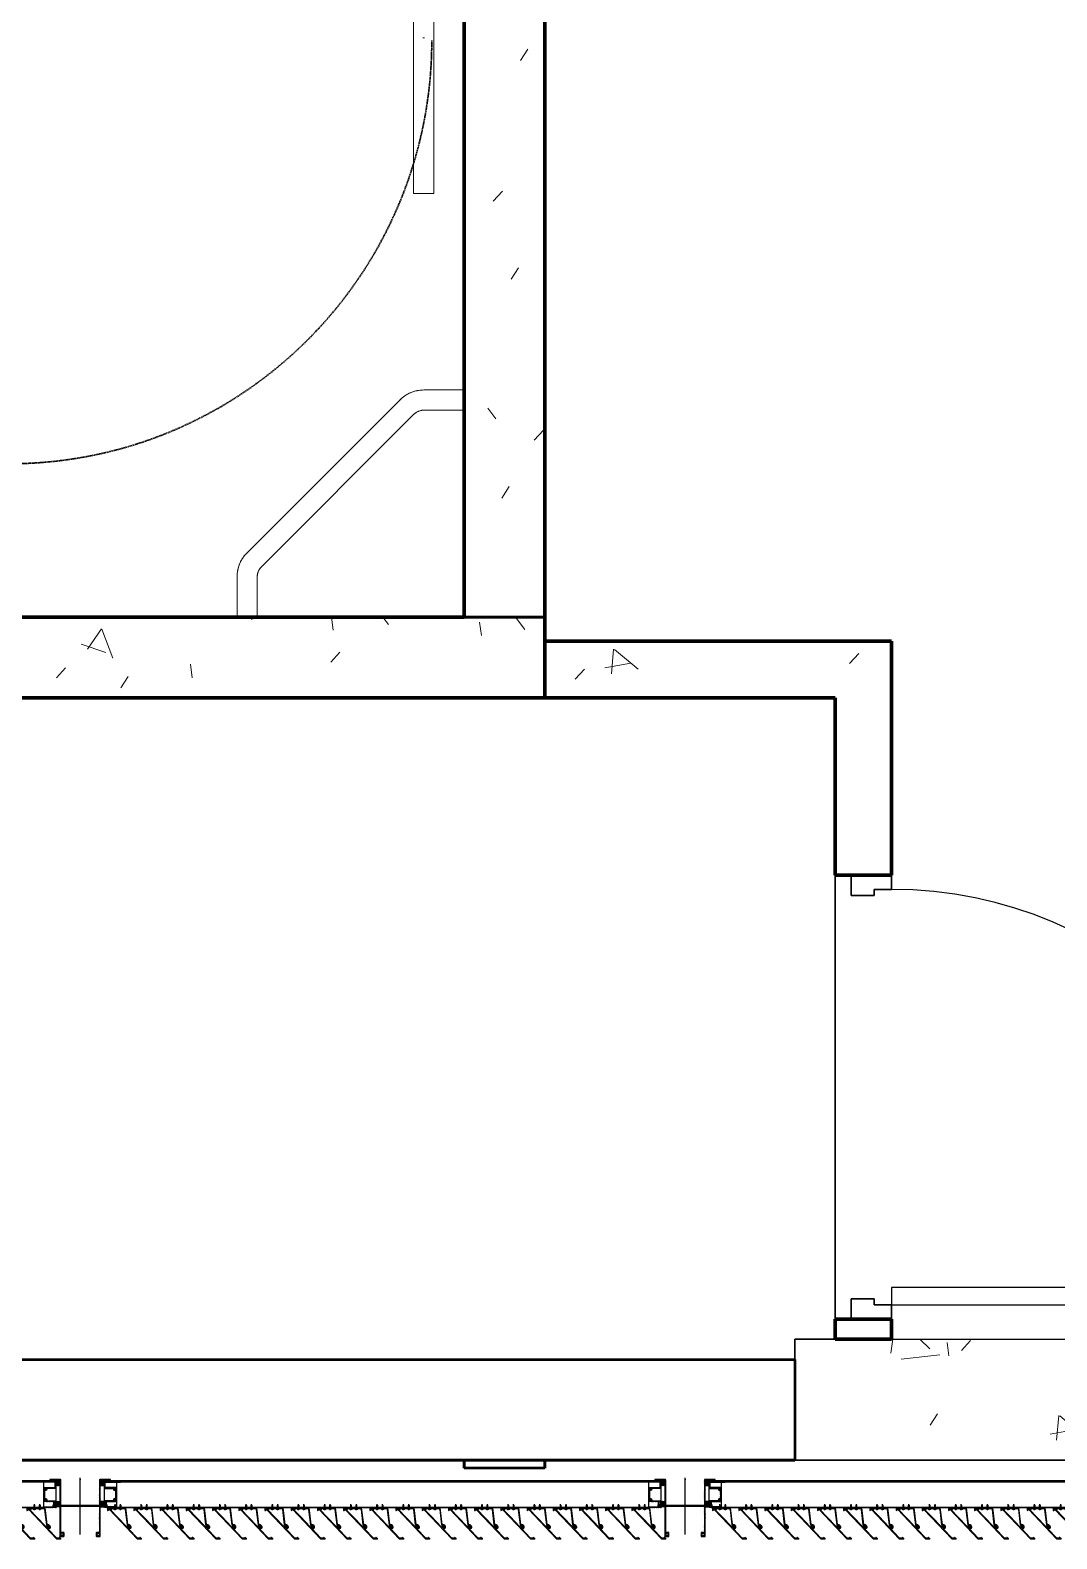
# Model space of a CAD drawing. Header units: millimetres. Extents: x -1379 to 1385823, y -4884429 to 548763.
# Drawn here: x 724728 to 727274, y -2321104 to -2317364 of the extents above; entities that cross this region are included whole.
import ezdxf

# ---------------------------------------------------------------- set-up
doc = ezdxf.new("R2010")
doc.units = ezdxf.units.MM
doc.set_wipeout_variables(frame=1)
for name, pattern in [('CENTER', [50.8, 31.75, -6.35, 6.35, -6.35]), ('DPA_Hidden 100', [6, 4, -2]), ('DPA_Hidden 250', [3, 2, -1])]:
    doc.linetypes.add(name, pattern=pattern)
for name, color, linetype in [('000 - CONCRETE_COL_CUT_COLOR_5', 7, 'Continuous'), ('000 - CONCRETE_EX_BUILDING_MAIN_COLOR_1', 7, 'Continuous'), ('010 - ASPG_ACCESSORIES_MAIN_COLOR_1', 7, 'Continuous'), ('010 - ASPG_EXTR_DEF_SUB', 7, 'Continuous'), ('010 - ASPG_EXTR_MAIN_COLOR_2', 7, 'Continuous'), ('010 - ASPG_FASTERN_DEF_SUB', 7, 'Continuous'), ('010 - ASPG_FRAMING_CUT_COLOR_4', 7, 'Continuous'), ('010 - ASPG_FRAMING_DEF_SUB', 7, 'Continuous'), ('010 - ASPG_FRAMING_HATCH_', 7, 'Continuous'), ('010 - ASPG_FRAMING_MAIN_COLOR_2', 7, 'Continuous'), ('010 - ASPG_FRAMING_SUB_COLOR_2', 7, 'Continuous'), ('010 - ASPG_FRAMING_WIPEOUT_', 7, 'Continuous'), ('BOLT & SCREW', 7, 'Continuous'), ('Center Line', 7, 'CENTER')]:
    doc.layers.add(name, color=color, linetype=linetype)
for name, color, linetype, lineweight in [('12-GRID', 7, 'CENTER', 13), ('A-COLS-E', 7, 'Continuous', 35), ('A-DETL-HDLN', 7, 'DPA_Hidden 100', 35), ('A-DOOR-E', 7, 'Continuous', 35), ('A-FLOR-E', 7, 'Continuous', 35), ('A-FLOR-HRAL', 7, 'Continuous', 35), ('A-WALL', 7, 'Continuous', 70), ('A-WALL-PATT', 7, 'Continuous', 70), ('S-STRS-E', 7, 'Continuous', 35), ('SCREW', 7, 'Continuous', 5), ('WALL-E', 7, 'Continuous', 50)]:
    doc.layers.add(name, color=color, linetype=linetype, lineweight=lineweight)
pattern_1 = [(50, (-216781.46, 2306690.5), (728.7365, -63.75582), [76.2, -838.2]), (355, (-216781.5, 2306690.5), (-140.97162, 764.2276), [60.96, -670.56]), (100.451, (-216720.74, 2306685.2), (587.77, 700.46675), [64.76, -712.36]), (46.184, (-216781.5, 2306893.7), (1084.31624, -168.17096), [114.3, -1257.3]), (96.636, (-216691.1, 2306879.7), (949.6099, 989.70985), [97.14, -1068.54]), (351.184, (-216781.5, 2306893.7), (949.62055, 989.70115), [91.44, -1005.84]), (21, (-216679.86, 2306842.9), (606.45787, -409.06057), [76.2, -838.2]), (326, (-216679.9, 2306842.9), (247.20834, 736.75292), [60.96, -670.56]), (71.451, (-216629.3, 2306808.8), (853.66825, 327.68547), [64.76, -712.36]), (37.5, (-216781.46, 2306690.48), (12.354693, 338.22012), [33.528, -628.904, 33.528, -647.192, -673.1]), (37.5, (-216781.46, 2306690.48), (12.354693, 338.22012), [-1343.152, 33.528, -639.572]), (7.5, (-216781.46, 2306690.48), (267.278874, 400.722127), [33.528, -354.584, 33.528, -613.664, -256.54]), (7.5, (-216781.46, 2306690.48), (267.278874, 400.722127), [-1035.304, 33.528, -223.012]), (327.5, (-217008.03, 2306690.48), (542.36333, -22.915345), [33.528, -220.472, 33.528, -758.952, -1051.56]), (327.5, (-217008.03, 2306690.48), (542.36333, -22.915345), [-1046.48, 33.528, -1018.032]), (317.5, (-217109.63, 2306690.5), (592.51696, 101.70711), [33.528, -296.672, 33.528, -492.76, -746.76]), (317.5, (-217109.63, 2306690.5), (592.51696, 101.70711), [-856.488, 33.528, -713.232])]
pattern_2 = [(270, (1257419.24324, -520041.6224), (0.65495992507, -1.1344238721), [0.7562825814, -1.5125651628]), (30, (1257419.24324, -520041.6224), (0.65495992936, 1.1344238696), [0.7562825814, -1.5125651628]), (330, (1257419.24324, -520041.6224), (1.30991985442, -2.48e-09), [-1.5125651628, 0.7562825814])]
pattern_3 = [(315, (1257419.4929, -520021.6224), (1.3369313545, 1.3369313545), []), (45, (1257419.4929, -520021.6224), (-1.3369313545, 1.3369313545), [])]
pattern_4 = [(270, (1257419.4425, -520043.9224), (0.65495992507, -1.1344238721), [0.7562825814, -1.5125651628]), (30, (1257419.4425, -520043.9224), (0.65495992936, 1.1344238696), [0.7562825814, -1.5125651628]), (330, (1257419.4425, -520043.9224), (1.30991985442, -2.48e-09), [-1.5125651628, 0.7562825814])]
pattern_5 = [(315, (1257419.1929, -520023.9224), (1.3369313545, 1.3369313545), []), (45, (1257419.1929, -520023.9224), (-1.3369313545, 1.3369313545), [])]

# ---------------------------------------------------------------- blocks, each defined once
blk = doc.blocks.new('DPA_DR-SG-SW-HR - D4_1100x2150 mm-5618247-IV01 - LOWER ROOF LEVEL PLAN')
at = {"layer": '000 - CONCRETE_EX_BUILDING_MAIN_COLOR_1', "color": 7}
for p, q in [((472, 1106.35), (472, 76.35)), ((515, 1106.35), (472, 1106.35)), ((515, 76.35), (515, 1106.35)), ((-515, 76.35), (-550, 76.35)), ((-550, 76.35), (-550, -23.65)), ((-515, 33.35), (-515, 76.35)), ((472, 76.35), (515, 76.35)), ((515, 76.35), (515, 33.35)), ((550, 76.35), (515, 76.35)), ((550, -23.65), (550, 76.35)), ((-500, 33.35), (-515, 33.35)), ((-500, -23.65), (-500, 33.35)), ((515, 33.35), (500, 33.35)), ((500, 33.35), (500, -23.65)), ((-550, -23.65), (-500, -23.65)), ((500, -23.65), (550, -23.65))]:
    blk.add_line(p, q, dxfattribs=at)
at = {"layer": '000 - CONCRETE_EX_BUILDING_MAIN_COLOR_1', "color": 7, "lineweight": 35}
for p, q in [((-550, -23.65), (-550, 76.35)), ((-550, 76.35), (-515, 76.35)), ((-515, 76.35), (-515, 33.35)), ((515, 33.35), (515, 76.35)), ((515, 76.35), (550, 76.35)), ((550, 76.35), (550, -23.65)), ((-515, 33.35), (-500, 33.35)), ((-500, 33.35), (-500, -23.65)), ((500, -23.65), (500, 33.35)), ((500, 33.35), (515, 33.35)), ((-500, -23.65), (-550, -23.65)), ((550, -23.65), (500, -23.65))]:
    blk.add_line(p, q, dxfattribs=at)
at = {"layer": '000 - CONCRETE_EX_BUILDING_MAIN_COLOR_1', "color": 7}
blk.add_arc((515, 76.35), 1030, 90, 180, dxfattribs=at)
blk = doc.blocks.new('DPA_Rectangular - 300 x 700mm-V8-IV01 - LOWER ROOF LEVEL PLAN')
at = {"layer": '000 - CONCRETE_COL_CUT_COLOR_5', "lineweight": 9}
h = blk.add_hatch(dxfattribs=at)
h.set_pattern_fill('FP_9', style=0, pattern_type=2)
h.set_pattern_definition([(50, (-233076.46, 2313145.5), (728.7365, -63.75582), [76.2, -838.2]), (355, (-233076.5, 2313145.5), (-140.97162, 764.2276), [60.96, -670.56]), (100.451, (-233015.74, 2313140.2), (587.77, 700.46675), [64.76, -712.36]), (46.184, (-233076.5, 2313348.7), (1084.31624, -168.17096), [114.3, -1257.3]), (96.636, (-232986.1, 2313334.7), (949.6099, 989.70985), [97.14, -1068.54]), (351.184, (-233076.5, 2313348.7), (949.62055, 989.70115), [91.44, -1005.84]), (21, (-232974.86, 2313297.9), (606.45787, -409.06057), [76.2, -838.2]), (326, (-232974.9, 2313297.9), (247.20834, 736.75292), [60.96, -670.56]), (71.451, (-232924.3, 2313263.8), (853.66825, 327.68547), [64.76, -712.36]), (37.5, (-233076.46, 2313145.48), (12.354693, 338.22012), [33.528, -628.904, 33.528, -1320.292]), (37.5, (-233076.46, 2313145.48), (12.354693, 338.22012), [-695.96, -647.192, 33.528, -639.572]), (7.5, (-233076.46, 2313145.48), (267.278874, 400.722127), [33.528, -354.584, 33.528, -870.204]), (7.5, (-233076.46, 2313145.48), (267.278874, 400.722127), [-421.64, -613.664, 33.528, -223.012]), (327.5, (-233303.03, 2313145.48), (542.36333, -22.915345), [33.528, -220.472, 33.528, -1810.512]), (327.5, (-233303.03, 2313145.48), (542.36333, -22.915345), [-287.528, -758.952, 33.528, -1018.032]), (317.5, (-233404.63, 2313145.5), (592.51696, 101.70711), [33.528, -296.672, 33.528, -1239.52]), (317.5, (-233404.63, 2313145.5), (592.51696, 101.70711), [-363.728, -492.76, 33.528, -713.232])])
h.paths.add_polyline_path([(150, -350), (150, 350), (-150, 350), (-150, -350)])
at = {"layer": '000 - CONCRETE_COL_CUT_COLOR_5', "color": 7}
for p, q in [((-150, 350), (150, 350)), ((-150, -350), (-150, 350)), ((150, 350), (150, -350)), ((150, -350), (-150, -350))]:
    blk.add_line(p, q, dxfattribs=at)
blk = doc.blocks.new('Railing - Railing-4928386-IV01 - LOWER ROOF LEVEL PLAN')
at = {"layer": '000 - CONCRETE_EX_BUILDING_MAIN_COLOR_1', "color": 7, "lineweight": 9}
for p, q in [((294346.6, -2306957.7), (294346.6, -2307057.2)), ((294347.5, -2306957.7), (294395.8, -2306957.7)), ((294395.8, -2306957.7), (294347.5, -2306957.7)), ((294396.6, -2307057.2), (294396.6, -2306957.7)), ((294785.4, -2307460.5), (294406.9, -2307081.9)), ((294371.5, -2307117.3), (294750.1, -2307495.8)), ((294909.6, -2307470.7), (294810.2, -2307470.7)), ((294909.6, -2307519.9), (294909.6, -2307471.6)), ((294909.6, -2307471.6), (294909.6, -2307519.9)), ((294810.2, -2307520.7), (294909.6, -2307520.7))]:
    blk.add_line(p, q, dxfattribs=at)
at = {"layer": '000 - CONCRETE_EX_BUILDING_MAIN_COLOR_1', "color": 7, "lineweight": 9, "flags": 128}
for points in [[(294346.6, -2307057.2), (294346.7, -2307060.6), (294346.9, -2307064), (294347.2, -2307067.4), (294347.7, -2307070.7), (294348.3, -2307074.1), (294349.1, -2307077.4), (294349.9, -2307080.7), (294350.9, -2307083.9), (294352.1, -2307087.1), (294353.3, -2307090.3), (294354.7, -2307093.4), (294356.2, -2307096.4), (294357.9, -2307099.4), (294359.6, -2307102.3), (294361.5, -2307105.2), (294363.5, -2307108), (294365.5, -2307110.6), (294367.7, -2307113.2), (294370, -2307115.8), (294371.5, -2307117.3)], [(294406.9, -2307081.9), (294405.9, -2307080.9), (294405, -2307079.9), (294404.1, -2307078.8), (294403.3, -2307077.7), (294402.5, -2307076.5), (294401.7, -2307075.4), (294401, -2307074.1), (294400.4, -2307072.9), (294399.8, -2307071.6), (294399.2, -2307070.4), (294398.7, -2307069), (294398.3, -2307067.7), (294397.9, -2307066.4), (294397.5, -2307065), (294397.2, -2307063.6), (294397, -2307062.3), (294396.8, -2307060.9), (294396.7, -2307059.5), (294396.6, -2307058.1), (294396.6, -2307057.2)], [(294810.2, -2307470.7), (294808.8, -2307470.7), (294807.4, -2307470.6), (294806, -2307470.5), (294804.6, -2307470.3), (294803.2, -2307470), (294801.8, -2307469.7), (294800.5, -2307469.4), (294799.2, -2307469), (294797.8, -2307468.5), (294796.5, -2307468), (294795.3, -2307467.4), (294794, -2307466.8), (294792.8, -2307466.1), (294791.6, -2307465.4), (294790.4, -2307464.6), (294789.3, -2307463.8), (294788.2, -2307462.9), (294787.1, -2307462), (294786.1, -2307461.1), (294785.4, -2307460.5)], [(294750.1, -2307495.8), (294752.5, -2307498.2), (294755.1, -2307500.4), (294757.7, -2307502.6), (294760.4, -2307504.6), (294763.2, -2307506.6), (294766.1, -2307508.4), (294769, -2307510.1), (294772, -2307511.7), (294775.1, -2307513.2), (294778.2, -2307514.5), (294781.4, -2307515.7), (294784.6, -2307516.8), (294787.9, -2307517.8), (294791.2, -2307518.6), (294794.5, -2307519.3), (294797.9, -2307519.8), (294801.2, -2307520.3), (294804.6, -2307520.5), (294808, -2307520.7), (294810.2, -2307520.7)]]:
    blk.add_lwpolyline(points, dxfattribs=at)
blk = doc.blocks.new('Handrail Type - Handrail_Internal_-4928391-IV01 - LOWER ROOF LEVEL PLAN')
at = {"layer": '000 - CONCRETE_EX_BUILDING_MAIN_COLOR_1', "color": 7, "lineweight": 9}
for p, q in [((294346.6, -2306957.7), (294346.6, -2307057.2)), ((294347.5, -2306957.7), (294395.8, -2306957.7)), ((294395.8, -2306957.7), (294347.5, -2306957.7)), ((294396.6, -2307057.2), (294396.6, -2306957.7)), ((294785.4, -2307460.5), (294406.9, -2307081.9)), ((294371.5, -2307117.3), (294750.1, -2307495.8)), ((294909.6, -2307470.7), (294810.2, -2307470.7)), ((294909.6, -2307519.9), (294909.6, -2307471.6)), ((294909.6, -2307471.6), (294909.6, -2307519.9)), ((294810.2, -2307520.7), (294909.6, -2307520.7))]:
    blk.add_line(p, q, dxfattribs=at)
at = {"layer": '000 - CONCRETE_EX_BUILDING_MAIN_COLOR_1', "color": 7, "lineweight": 9, "flags": 128}
for points in [[(294346.6, -2307057.2), (294346.7, -2307060.6), (294346.9, -2307064), (294347.2, -2307067.4), (294347.7, -2307070.7), (294348.3, -2307074.1), (294349.1, -2307077.4), (294349.9, -2307080.7), (294350.9, -2307083.9), (294352.1, -2307087.1), (294353.3, -2307090.3), (294354.7, -2307093.4), (294356.2, -2307096.4), (294357.9, -2307099.4), (294359.6, -2307102.3), (294361.5, -2307105.2), (294363.5, -2307108), (294365.5, -2307110.6), (294367.7, -2307113.2), (294370, -2307115.8), (294371.5, -2307117.3)], [(294406.9, -2307081.9), (294405.9, -2307080.9), (294405, -2307079.9), (294404.1, -2307078.8), (294403.3, -2307077.7), (294402.5, -2307076.5), (294401.7, -2307075.4), (294401, -2307074.1), (294400.4, -2307072.9), (294399.8, -2307071.6), (294399.2, -2307070.4), (294398.7, -2307069), (294398.3, -2307067.7), (294397.9, -2307066.4), (294397.5, -2307065), (294397.2, -2307063.6), (294397, -2307062.3), (294396.8, -2307060.9), (294396.7, -2307059.5), (294396.6, -2307058.1), (294396.6, -2307057.2)], [(294810.2, -2307470.7), (294808.8, -2307470.7), (294807.4, -2307470.6), (294806, -2307470.5), (294804.6, -2307470.3), (294803.2, -2307470), (294801.8, -2307469.7), (294800.5, -2307469.4), (294799.2, -2307469), (294797.8, -2307468.5), (294796.5, -2307468), (294795.3, -2307467.4), (294794, -2307466.8), (294792.8, -2307466.1), (294791.6, -2307465.4), (294790.4, -2307464.6), (294789.3, -2307463.8), (294788.2, -2307462.9), (294787.1, -2307462), (294786.1, -2307461.1), (294785.4, -2307460.5)], [(294750.1, -2307495.8), (294752.5, -2307498.2), (294755.1, -2307500.4), (294757.7, -2307502.6), (294760.4, -2307504.6), (294763.2, -2307506.6), (294766.1, -2307508.4), (294769, -2307510.1), (294772, -2307511.7), (294775.1, -2307513.2), (294778.2, -2307514.5), (294781.4, -2307515.7), (294784.6, -2307516.8), (294787.9, -2307517.8), (294791.2, -2307518.6), (294794.5, -2307519.3), (294797.9, -2307519.8), (294801.2, -2307520.3), (294804.6, -2307520.5), (294808, -2307520.7), (294810.2, -2307520.7)]]:
    blk.add_lwpolyline(points, dxfattribs=at)
blk = doc.blocks.new('Handrail Type - Handrail_Internal_-V274-IV01 - LOWER ROOF LEVEL PLAN')
at = {"layer": '000 - CONCRETE_EX_BUILDING_MAIN_COLOR_1', "color": 7, "lineweight": 9}
for p, q in [((294396.6, -2306957.7), (294346.6, -2306957.7)), ((294346.6, -2306957.7), (294346.6, -2307057.2)), ((294396.6, -2306957.7), (294396.6, -2307057.2)), ((294406.9, -2307081.9), (294785.4, -2307460.5)), ((294371.5, -2307117.3), (294750.1, -2307495.8)), ((294810.2, -2307470.7), (294909.6, -2307470.7)), ((294909.6, -2307470.7), (294909.6, -2307520.7)), ((294810.2, -2307520.7), (294909.6, -2307520.7))]:
    blk.add_line(p, q, dxfattribs=at)
for centre, radius, start, end in [((294431.6, -2307057.2), 85, 180, 225), ((294431.6, -2307057.2), 35, 180, 225), ((294810.2, -2307435.7), 35, 225, 270), ((294810.2, -2307435.7), 85, 225, 270)]:
    blk.add_arc(centre, radius, start, end, dxfattribs=at)
blk = doc.blocks.new('Top Rail Type - Top Rail_Internal_-6008151-IV01 - LOWER ROOF LEVEL PLAN')
at = {"layer": '000 - CONCRETE_EX_BUILDING_MAIN_COLOR_1', "color": 7, "lineweight": 9}
for p, q in [((290960.8, -2307032.7), (290719.6, -2307032.7)), ((290719.6, -2307081.9), (290719.6, -2307033.6)), ((290719.6, -2307033.6), (290719.6, -2307081.9)), ((293480.8, -2307032.7), (290960.8, -2307032.7)), ((293859.6, -2307032.7), (293480.8, -2307032.7)), ((293859.6, -2307081.9), (293859.6, -2307033.6)), ((293859.6, -2307033.6), (293859.6, -2307081.9)), ((290719.6, -2307082.7), (290960.8, -2307082.7)), ((290960.8, -2307082.7), (293480.8, -2307082.7)), ((293480.8, -2307082.7), (293859.6, -2307082.7))]:
    blk.add_line(p, q, dxfattribs=at)
for points in [[(290953.7, -2307059.7), (290953.6, -2307059.1), (290953.6, -2307057.7), (290953.6, -2307056.4), (290953.7, -2307055.7)], [(293473.7, -2307059.7), (293473.6, -2307059.1), (293473.6, -2307057.7), (293473.6, -2307056.4), (293473.7, -2307055.7)]]:
    blk.add_open_spline(points, degree=3, dxfattribs=at)
blk = doc.blocks.new('Top Rail Type - Top Rail_Internal_-V668-IV01 - LOWER ROOF LEVEL PLAN')
at = {"layer": '000 - CONCRETE_EX_BUILDING_MAIN_COLOR_1', "color": 7, "lineweight": 9}
for p, q in [((290719.6, -2307032.7), (290719.6, -2307082.7)), ((290719.6, -2307032.7), (290953.6, -2307032.7)), ((290953.6, -2307032.7), (293473.6, -2307032.7)), ((293473.6, -2307032.7), (293859.6, -2307032.7)), ((293859.6, -2307032.7), (293859.6, -2307082.7)), ((290719.6, -2307082.7), (290953.6, -2307082.7)), ((290953.6, -2307082.7), (293473.6, -2307082.7)), ((293473.6, -2307082.7), (293859.6, -2307082.7))]:
    blk.add_line(p, q, dxfattribs=at)
blk = doc.blocks.new('C-1-IV01_REV00_20260605-145550_LOPF_EX')
at = {"layer": 'A-WALL-PATT', "lineweight": 9}
h = blk.add_hatch(dxfattribs=at)
h.set_pattern_fill('FP_2', style=0, pattern_type=2)
h.set_pattern_definition(pattern_1)
h.paths.add_polyline_path([(14555, -7425), (14555, -6565), (14415, -6565), (14415, -7425)])
h = blk.add_hatch(dxfattribs=at)
h.set_pattern_fill('FP_2', style=0, pattern_type=2)
h.set_pattern_definition(pattern_1)
h.paths.add_polyline_path([(16145, -6705), (16145, -6565), (16095, -6565), (16095, -6705)])
h.paths.add_polyline_path([(14555, -6705), (14995, -6705), (14995, -6565), (14555, -6565), (14555, -6665)])
h = blk.add_hatch(dxfattribs=at)
h.set_pattern_fill('FP_2', style=0, pattern_type=2)
h.set_pattern_definition(pattern_1)
h.paths.add_polyline_path([(14355, -7625), (14355, -7425), (8155, -7425), (8155, -7625), (14295.7, -7625)])
h = blk.add_hatch(dxfattribs=at)
h.set_pattern_fill('FP_2', style=0, pattern_type=2)
h.set_pattern_definition(pattern_1)
h.paths.add_polyline_path([(14455, -10310), (14555, -10310), (14555, -9960), (14355, -9960), (14355, -10310)])
h.paths.add_polyline_path([(14355, -8860), (14555, -8860), (14555, -7425), (14355, -7425), (14355, -8798.3)])
at = {"color": 7}
blk.add_line((16445, -16145), (16445, -6705), dxfattribs=at)
at = {"layer": 'A-DETL-HDLN', "color": 7, "linetype": 'DPA_Hidden 250'}
blk.add_arc((12925, -8755), 1050, 0, 90, dxfattribs=at)
at = {"layer": 'A-FLOR-E', "color": 7}
for p, q in [((16445, -1010), (16445, -6705)), ((16445, -6705), (16445, -1010)), ((14415, -7425), (14415, -6565)), ((16145, -6705), (14555, -6705)), ((14555, -6705), (14555, -7425)), ((14555, -7425), (14555, -6705)), ((14555, -6705), (16145, -6705)), ((14555, -6705), (14555, -10310)), ((14555, -10310), (14555, -6705)), ((14555, -6705), (16145, -6705)), ((16145, -6705), (14555, -6705)), ((14555, -6705), (14555, -10310)), ((16145, -6805), (16145, -6705)), ((16445, -6705), (16445, -12810)), ((16445, -6805), (16145, -6805)), ((16445, -10010), (16445, -6805)), ((14555, -7425), (7235, -7425)), ((7235, -7425), (14555, -7425)), ((7375, -7425), (14415, -7425)), ((14355, -7625), (12855, -7625))]:
    blk.add_line(p, q, dxfattribs=at)
at = {"layer": 'A-WALL', "color": 7}
for p, q in [((14415, -6565), (14415, -7425)), ((14555, -6565), (14415, -6565)), ((14995, -6565), (14555, -6565)), ((14995, -6635), (14995, -6565)), ((16145, -6565), (16095, -6565)), ((16095, -6565), (16095, -6635)), ((16145, -6635), (16145, -6565)), ((14995, -6705), (14995, -6635)), ((16095, -6635), (16095, -6705)), ((16145, -6705), (16145, -6635)), ((14555, -6705), (14995, -6705)), ((14555, -7425), (14555, -6705)), ((16095, -6705), (16145, -6705)), ((14355, -7425), (8155, -7425)), ((14455, -7425), (14355, -7425)), ((14415, -7425), (14555, -7425)), ((14555, -7425), (14455, -7425)), ((14555, -8860), (14555, -7425)), ((8155, -7625), (14355, -7625)), ((14355, -7625), (14355, -8860))]:
    blk.add_line(p, q, dxfattribs=at)
at = {"layer": 'S-STRS-E', "color": 7}
for p, q in [((14355, -7625), (12855, -7625)), ((14355, -10110), (14355, -7625))]:
    blk.add_line(p, q, dxfattribs=at)
at = {"layer": 'WALL-E', "color": 7}
for p, q in [((14995, -6705), (14995, -6565)), ((16095, -6565), (16095, -6705)), ((16195, -10010), (16195, -6805)), ((16195, -6805), (16445, -6805)), ((16195, -6805), (16445, -6805)), ((16445, -10010), (16445, -6805)), ((16445, -6805), (16445, -10010)), ((14355, -7425), (7955, -7425)), ((7955, -7425), (14355, -7425)), ((14355, -7425), (14355, -7625)), ((14355, -7625), (14355, -7425)), ((14355, -7425), (14555, -7425)), ((14555, -7425), (14355, -7425)), ((14355, -7625), (14355, -7425)), ((14355, -7425), (14355, -7625)), ((16445, -7425), (16465, -7425)), ((16465, -7425), (16445, -7425)), ((16465, -7425), (16465, -7625)), ((16465, -7425), (16465, -7625)), ((14355, -7625), (8155, -7625)), ((8155, -7625), (14355, -7625)), ((14355, -7625), (14355, -10110)), ((14355, -10110), (14355, -7625)), ((14555, -7625), (14555, -10110)), ((14555, -10110), (14555, -7625)), ((16445, -7625), (16465, -7625)), ((16465, -7625), (16445, -7625)), ((16445, -7625), (16445, -10015)), ((16445, -10015), (16445, -7625))]:
    blk.add_line(p, q, dxfattribs=at)
at = {"layer": 'A-COLS-E', "color": 7}
blk.add_blockref('DPA_Rectangular - 300 x 700mm-V8-IV01 - LOWER ROOF LEVEL PLAN', (16295, -6455), dxfattribs=at)
at = {"layer": 'A-DOOR-E', "color": 7}
blk.add_blockref('DPA_DR-SG-SW-HR - D4_1100x2150 mm-5618247-IV01 - LOWER ROOF LEVEL PLAN', (15545, -6641.4), dxfattribs=at)
at = {"layer": 'A-FLOR-HRAL', "color": 7}
blk.add_blockref('Railing - Railing-4928386-IV01 - LOWER ROOF LEVEL PLAN', (-280554.6, 2299332.7), dxfattribs=at)
at = {"layer": 'A-FLOR-HRAL', "color": 7, "lineweight": 9}
for name in ['Handrail Type - Handrail_Internal_-4928391-IV01 - LOWER ROOF LEVEL PLAN', 'Handrail Type - Handrail_Internal_-V274-IV01 - LOWER ROOF LEVEL PLAN', 'Top Rail Type - Top Rail_Internal_-6008151-IV01 - LOWER ROOF LEVEL PLAN', 'Top Rail Type - Top Rail_Internal_-V668-IV01 - LOWER ROOF LEVEL PLAN']:
    blk.add_blockref(name, (-280554.6, 2299332.7), dxfattribs=at)
blk = doc.blocks.new('*U3530')
at = {"layer": '12-GRID', "color": 7, "linetype": 'CENTER'}
for p, q in [((0, -6.2), (0, 2.2)), ((-4.2, -2), (4.2, -2))]:
    blk.add_line(p, q, dxfattribs=at)
at = {"layer": 'BOLT & SCREW', "color": 7}
for p, q in [((-0.6, -1.8), (-1.8, -1.6)), ((-0.6, -2.2), (-1.8, -2.4)), ((-0.5, -1.8), (-0.9, -1.6)), ((-0.5, -2.2), (-0.9, -2.4)), ((-0.2, -1.4), (-0.4, -0.2)), ((-0.2, -1.5), (-0.4, -1.1)), ((-0.2, -2.5), (-0.4, -2.9)), ((-0.2, -2.6), (-0.4, -3.8)), ((0.2, -1.4), (0.4, -0.2)), ((0.2, -1.5), (0.4, -1.1)), ((0.4, -2.9), (0.2, -2.5)), ((0.2, -2.6), (0.4, -3.8)), ((0.5, -1.8), (0.9, -1.6)), ((0.5, -2.2), (0.9, -2.4)), ((0.6, -1.8), (1.8, -1.6)), ((0.6, -2.2), (1.8, -2.4))]:
    blk.add_line(p, q, dxfattribs=at)
for points in [[(-1.8, -1.6), (-0.9, -1.6, 0.414214), (-0.4, -1.1), (-0.4, -0.2), (0.4, -0.2), (0.4, -1.1, 0.414214), (0.9, -1.6), (1.8, -1.6), (1.8, -2.4), (0.9, -2.4, 0.414214), (0.4, -2.9), (0.4, -3.8), (-0.4, -3.8), (-0.4, -2.9, 0.414214), (-0.9, -2.4), (-1.8, -2.4)], [(0.2, -2.5, -0.414214), (0.5, -2.2), (0.6, -2.2), (0.6, -1.8), (0.5, -1.8, -0.414214), (0.2, -1.5), (0.2, -1.4), (-0.2, -1.4), (-0.2, -1.5, -0.414214), (-0.5, -1.8), (-0.6, -1.8), (-0.6, -2.2), (-0.5, -2.2, -0.414214), (-0.2, -2.5), (-0.2, -2.6), (0.2, -2.6)]]:
    blk.add_lwpolyline(points, format="xyb", close=True, dxfattribs=at)
blk.add_circle((0, -2), 3.5, dxfattribs=at)
blk = doc.blocks.new('000_ASPG_TYP_FILES_20260218-010703_FRAME_EXTR_')
at = {"layer": '010 - ASPG_FRAMING_HATCH_'}
h = blk.add_hatch(dxfattribs=at)
h.set_pattern_fill('ANSI32', scale=0.1, angle=180)
edge = h.paths.add_edge_path()
edge.add_line((2, 16), (2, 2))
edge.add_line((2, 2), (39.7, 2))
edge.add_arc((39.7, 1.7), 0.3, 0, 90, ccw=False)
edge.add_line((40, 1.7), (40, 0.3))
edge.add_arc((39.7, 0.3), 0.3, -90, 0, ccw=False)
edge.add_line((39.7, 0), (0.3, 0))
edge.add_arc((0.3, 0.3), 0.3, 180, 270, ccw=False)
edge.add_line((0, 0.3), (0, 17.7))
edge.add_arc((0.3, 17.7), 0.3, 90, 180, ccw=False)
edge.add_line((0.3, 18), (22.6, 18))
edge.add_arc((22.6, 18.5), 0.5, 270, 380.2095)
edge.add_arc((26.2, 19.8), 3.35, 182.0638, 200.2095, ccw=False)
edge.add_arc((23.6, 19.7), 0.76, 2.0638, 182.0638, ccw=False)
edge.add_arc((26.2, 19.8), 1.83, 182.0638, 447.9362)
edge.add_arc((26.3, 22.4), 0.76, 87.9362, 267.9362, ccw=False)
edge.add_arc((26.2, 19.8), 3.35, 69.7905, 87.9362, ccw=False)
edge.add_arc((27.5, 23.4), 0.5, 249.7905, 360)
edge.add_line((28, 23.4), (28, 26.7))
edge.add_line((28, 26.7), (28.5, 27.2))
edge.add_line((28.5, 27.2), (28, 27.7))
edge.add_line((28, 27.7), (28, 38.6))
edge.add_line((28, 38.6), (28.5, 39.1))
edge.add_line((28.5, 39.1), (28, 39.6))
edge.add_line((28, 39.6), (28, 42.9))
edge.add_arc((27.5, 42.9), 0.5, 0, 110.2095)
edge.add_arc((26.2, 46.5), 3.35, 272.0638, 290.2095, ccw=False)
edge.add_arc((26.3, 43.9), 0.76, 92.0638, 272.0638, ccw=False)
edge.add_arc((26.2, 46.5), 1.83, 272.0638, 537.9362)
edge.add_arc((23.6, 46.6), 0.76, 177.9362, 357.9362, ccw=False)
edge.add_arc((26.2, 46.5), 3.35, 159.7905, 177.9362, ccw=False)
edge.add_arc((22.6, 47.8), 0.5, 339.7905, 450)
edge.add_line((22.6, 48.3), (0.3, 48.3))
edge.add_arc((0.3, 48.6), 0.3, 180, 270, ccw=False)
edge.add_line((0, 48.6), (0, 60))
edge.add_arc((0.3, 60), 0.3, 90, 180, ccw=False)
edge.add_line((0.3, 60.3), (5, 60.3))
edge.add_line((5, 60.3), (5, 65))
edge.add_arc((5.3, 65), 0.3, 90, 180, ccw=False)
edge.add_line((5.3, 65.3), (30, 65.3))
edge.add_line((30, 65.3), (30, 63.6))
edge.add_arc((29.7, 63.6), 0.3, -90, 0, ccw=False)
edge.add_line((29.7, 63.3), (7.3, 63.3))
edge.add_arc((7.3, 63), 0.3, 90, 180)
edge.add_line((7, 63), (7, 58.3))
edge.add_line((7, 58.3), (2.3, 58.3))
edge.add_arc((2.3, 58), 0.3, 90, 180)
edge.add_line((2, 58), (2, 50.6))
edge.add_arc((2.3, 50.6), 0.3, 180, 270)
edge.add_line((2.3, 50.3), (29.7, 50.3))
edge.add_arc((29.7, 50), 0.3, 0, 90, ccw=False)
edge.add_line((30, 50), (30, 26.7))
edge.add_line((30, 26.7), (30, 16.3))
edge.add_arc((29.7, 16.3), 0.3, -90, 0, ccw=False)
edge.add_line((29.7, 16), (2, 16))
at = {"layer": '010 - ASPG_FRAMING_CUT_COLOR_4', "color": 7}
blk.add_lwpolyline([(2, 16), (2, 2), (39.7, 2, -0.414214), (40, 1.7), (40, 0.3, -0.414214), (39.7, 0), (0.3, 0, -0.414214), (0, 0.3), (0, 17.7, -0.414214), (0.3, 18), (22.6, 18, 0.52173), (23, 18.7, -0.079342), (22.8, 19.7, -1), (24.3, 19.8, 2.296346), (26.2, 21.7, -1), (26.3, 23.2, -0.079342), (27.3, 23, 0.52173), (28, 23.4), (28, 26.7), (28.5, 27.2), (28, 27.7), (28, 38.6), (28.5, 39.1), (28, 39.6), (28, 42.9, 0.52173), (27.3, 43.3, -0.079342), (26.3, 43.1, -1), (26.2, 44.6, 2.296346), (24.3, 46.5, -1), (22.8, 46.6, -0.079342), (23, 47.6, 0.52173), (22.6, 48.3), (0.3, 48.3, -0.414214), (0, 48.6), (0, 60, -0.414214), (0.3, 60.3), (5, 60.3), (5, 65, -0.414214), (5.3, 65.3), (30, 65.3), (30, 63.6, -0.414214), (29.7, 63.3), (7.3, 63.3, 0.414214), (7, 63), (7, 58.3), (2.3, 58.3, 0.414214), (2, 58), (2, 50.6, 0.414214), (2.3, 50.3), (29.7, 50.3, -0.414214), (30, 50), (30, 26.7), (30, 16.3, -0.414214), (29.7, 16)], format="xyb", close=True, dxfattribs=at)
at = {"color": 7}
for p in [(26.2, 48.5), (26.2, 21.8)]:
    blk.add_blockref('*U3530', p, dxfattribs=at)
blk = doc.blocks.new('*U3143')
at = {"layer": '010 - ASPG_FRAMING_HATCH_', "transparency": 33554585}
h = blk.add_hatch(dxfattribs=at)
h.set_pattern_fill('ANSI32', scale=0.25)
edge = h.paths.add_edge_path()
edge.add_line((2, -50), (2, -75))
edge.add_line((2, -75), (0, -75))
edge.add_line((0, -75), (0, -49))
edge.add_arc((1, -49), 1, 90, 180, ccw=False)
edge.add_line((1, -48), (63, -48))
edge.add_arc((63, -47), 1, 270, 360)
edge.add_line((64, -47), (64, 47))
edge.add_arc((63, 47), 1, 0, 90)
edge.add_line((63, 48), (1, 48))
edge.add_arc((1, 49), 1, 180, 270, ccw=False)
edge.add_line((0, 49), (0, 75))
edge.add_line((0, 75), (2, 75))
edge.add_line((2, 75), (2, 50))
edge.add_line((2, 50), (141, 50))
edge.add_line((141, 50), (141, 41))
edge.add_arc((140, 41), 1, 270, 360, ccw=False)
edge.add_line((140, 40), (132, 40))
edge.add_arc((132, 41), 1, 180, 270, ccw=False)
edge.add_line((131, 41), (131, 47))
edge.add_arc((130, 47), 1, 0, 90)
edge.add_line((130, 48), (67, 48))
edge.add_arc((67, 47), 1, 90, 180)
edge.add_line((66, 47), (66, -47))
edge.add_arc((67, -47), 1, 180, 270)
edge.add_line((67, -48), (130, -48))
edge.add_arc((130, -47), 1, 270, 360)
edge.add_line((131, -47), (131, -41))
edge.add_arc((132, -41), 1, 90, 180, ccw=False)
edge.add_line((132, -40), (140, -40))
edge.add_arc((140, -41), 1, 0, 90, ccw=False)
edge.add_line((141, -41), (141, -50))
edge.add_line((141, -50), (2, -50))
h.paths.add_polyline_path([(139, 48), (139, 42), (133, 42), (133, 48)], flags=16)
h.paths.add_polyline_path([(139, -48), (139, -42), (133, -42), (133, -48)], flags=16)
at = {"layer": '010 - ASPG_FRAMING_HATCH_'}
h = blk.add_hatch(dxfattribs=at)
h.set_pattern_fill('ANSI37', scale=0.595498, angle=-90)
h.set_pattern_definition(pattern_5)
edge = h.paths.add_edge_path()
edge.add_ellipse((11.5, 55), major_axis=(0, -5), ratio=0.644482, start_angle=180, end_angle=360, ccw=False)
edge.add_line((11.5, 60), (2, 60))
edge.add_arc((-7.9, 55), 11.1, -26.7963, 26.7963, ccw=False)
edge.add_line((2, 50), (11.5, 50))
h = blk.add_hatch(dxfattribs=at)
h.set_pattern_fill('HONEY', scale=0.238199, angle=-90)
h.set_pattern_definition(pattern_4)
edge = h.paths.add_edge_path()
edge.add_ellipse((11.8, 55), major_axis=(0, -5), ratio=0.644482, start_angle=0, end_angle=360, ccw=False)
h = blk.add_hatch(dxfattribs=at)
h.set_pattern_fill('HONEY', scale=0.238199, angle=-90)
h.set_pattern_definition(pattern_2)
edge = h.paths.add_edge_path()
edge.add_ellipse((57.5, 55), major_axis=(0, -5), ratio=0.644482, start_angle=0, end_angle=360)
h = blk.add_hatch(dxfattribs=at)
h.set_pattern_fill('ANSI37', scale=0.595498, angle=-90)
h.set_pattern_definition(pattern_3)
edge = h.paths.add_edge_path()
edge.add_ellipse((57.8, 55), major_axis=(0, -5), ratio=0.644482, start_angle=0, end_angle=180)
edge.add_line((57.8, 60), (62, 60))
edge.add_arc((62, 60.3), 0.3, -90, 0)
edge.add_line((62.3, 60.3), (62.3, 61))
edge.add_line((62.3, 61), (61.8, 61.5))
edge.add_line((61.8, 61.5), (62.3, 62))
edge.add_line((62.3, 62), (61.8, 62.5))
edge.add_line((61.8, 62.5), (62.3, 63))
edge.add_line((62.3, 63), (61.8, 63.5))
edge.add_line((61.8, 63.5), (62.3, 64))
edge.add_line((62.3, 64), (62.3, 65))
edge.add_line((62.3, 65), (63.3, 65))
edge.add_line((63.3, 65), (63.8, 65.5))
edge.add_line((63.8, 65.5), (64.3, 65))
edge.add_line((64.3, 65), (64.8, 65.5))
edge.add_line((64.8, 65.5), (65.3, 65))
edge.add_line((65.3, 65), (65.8, 65.5))
edge.add_line((65.8, 65.5), (66.3, 65))
edge.add_line((66.3, 65), (67, 65))
edge.add_arc((67, 65.3), 0.3, -90, 0)
edge.add_line((67.3, 65.3), (67.3, 60))
edge.add_arc((77.2, 55), 11.1, 153.2037, 206.7963)
edge.add_line((67.3, 50), (57.8, 50))
h = blk.add_hatch(dxfattribs=at)
h.set_pattern_fill('ANSI37', scale=0.595498, angle=-90)
h.set_pattern_definition(pattern_5)
edge = h.paths.add_edge_path()
edge.add_ellipse((11.5, -55), major_axis=(0, 5), ratio=0.644482, start_angle=0, end_angle=180)
edge.add_line((11.5, -60), (2, -60))
edge.add_arc((-7.9, -55), 11.1, 333.2037, 386.7963)
edge.add_line((2, -50), (11.5, -50))
h = blk.add_hatch(dxfattribs=at)
h.set_pattern_fill('HONEY', scale=0.238199, angle=-90)
h.set_pattern_definition(pattern_4)
edge = h.paths.add_edge_path()
edge.add_ellipse((11.8, -55), major_axis=(0, 5), ratio=0.644482, start_angle=0, end_angle=360)
h = blk.add_hatch(dxfattribs=at)
h.set_pattern_fill('HONEY', scale=0.238199, angle=-90)
h.set_pattern_definition(pattern_2)
edge = h.paths.add_edge_path()
edge.add_ellipse((57.5, -55), major_axis=(0, 5), ratio=0.644482, start_angle=0, end_angle=360, ccw=False)
h = blk.add_hatch(dxfattribs=at)
h.set_pattern_fill('ANSI37', scale=0.595498, angle=-90)
h.set_pattern_definition(pattern_3)
edge = h.paths.add_edge_path()
edge.add_ellipse((57.8, -55), major_axis=(0, 5), ratio=0.644482, start_angle=180, end_angle=360, ccw=False)
edge.add_line((57.8, -60), (62, -60))
edge.add_arc((62, -60.3), 0.3, 360, 450, ccw=False)
edge.add_line((62.3, -60.3), (62.3, -61))
edge.add_line((62.3, -61), (61.8, -61.5))
edge.add_line((61.8, -61.5), (62.3, -62))
edge.add_line((62.3, -62), (61.8, -62.5))
edge.add_line((61.8, -62.5), (62.3, -63))
edge.add_line((62.3, -63), (61.8, -63.5))
edge.add_line((61.8, -63.5), (62.3, -64))
edge.add_line((62.3, -64), (62.3, -65))
edge.add_line((62.3, -65), (63.3, -65))
edge.add_line((63.3, -65), (63.8, -65.5))
edge.add_line((63.8, -65.5), (64.3, -65))
edge.add_line((64.3, -65), (64.8, -65.5))
edge.add_line((64.8, -65.5), (65.3, -65))
edge.add_line((65.3, -65), (65.8, -65.5))
edge.add_line((65.8, -65.5), (66.3, -65))
edge.add_line((66.3, -65), (67, -65))
edge.add_arc((67, -65.3), 0.3, 360, 450, ccw=False)
edge.add_line((67.3, -65.3), (67.3, -60))
edge.add_arc((77.2, -55), 11.1, 153.2037, 206.7963, ccw=False)
edge.add_line((67.3, -50), (57.8, -50))
at = {"layer": '010 - ASPG_FASTERN_DEF_SUB', "color": 7}
blk.add_point((0, 0), dxfattribs=at)
at = {"layer": '010 - ASPG_FRAMING_CUT_COLOR_4', "color": 7}
blk.add_lwpolyline([(2, -50), (2, -75), (0, -75), (0, -49, -0.414214), (1, -48), (63, -48, 0.414214), (64, -47), (64, 47, 0.414214), (63, 48), (1, 48, -0.414214), (0, 49), (0, 75), (2, 75), (2, 50), (141, 50), (141, 41, -0.414214), (140, 40), (132, 40, -0.414214), (131, 41), (131, 47, 0.414214), (130, 48), (67, 48, 0.414214), (66, 47), (66, -47, 0.414214), (67, -48), (130, -48, 0.414214), (131, -47), (131, -41, -0.414214), (132, -40), (140, -40, -0.414214), (141, -41), (141, -50)], format="xyb", close=True, dxfattribs=at)
for points in [[(139, 48), (139, 42), (133, 42), (133, 48)], [(139, -48), (139, -42), (133, -42), (133, -48)]]:
    blk.add_lwpolyline(points, close=True, dxfattribs=at)
at = {"layer": '010 - ASPG_FRAMING_DEF_SUB', "color": 7, "transparency": 33554508}
blk.add_line((136.5, 0), (-4.5, 0), dxfattribs=at)
at = {"layer": '010 - ASPG_FRAMING_DEF_SUB', "color": 7, "transparency": 33554457}
for points in [[(2, 50), (15, 50), (15, 60), (2, 60)], [(54.3, 50), (67.3, 50), (67.3, 65.5), (54.3, 65.5)], [(2, -50), (15, -50), (15, -60), (2, -60)], [(54.3, -50), (67.3, -50), (67.3, -65.5), (54.3, -65.5)]]:
    blk.add_lwpolyline(points, close=True, dxfattribs=at)
at = {"layer": '010 - ASPG_FRAMING_SUB_COLOR_2', "color": 7}
for points in [[(11.8, 50), (2, 50, 0.238199), (2, 60), (11.8, 60)], [(57.5, 50), (67.3, 50, -0.238199), (67.3, 60), (67.3, 65.3, -0.414214), (67, 65), (66.3, 65), (65.8, 65.5), (65.3, 65), (64.8, 65.5), (64.3, 65), (63.8, 65.5), (63.3, 65), (62.3, 65), (62.3, 64), (61.8, 63.5), (62.3, 63), (61.8, 62.5), (62.3, 62), (61.8, 61.5), (62.3, 61), (62.3, 60.3, -0.414214), (62, 60), (57.5, 60)], [(11.8, -50), (2, -50, -0.238199), (2, -60), (11.8, -60)], [(57.5, -50), (67.3, -50, 0.238199), (67.3, -60), (67.3, -65.3, 0.414214), (67, -65), (66.3, -65), (65.8, -65.5), (65.3, -65), (64.8, -65.5), (64.3, -65), (63.8, -65.5), (63.3, -65), (62.3, -65), (62.3, -64), (61.8, -63.5), (62.3, -63), (61.8, -62.5), (62.3, -62), (61.8, -61.5), (62.3, -61), (62.3, -60.3, 0.414214), (62, -60), (57.5, -60)]]:
    blk.add_lwpolyline(points, format="xyb", dxfattribs=at)
at = {"layer": '010 - ASPG_FRAMING_SUB_COLOR_2', "color": 7, "extrusion": (0, 0, -1)}
for centre, major_axis in [((11.8, 55), (0, -5)), ((57.5, -55), (0, 5))]:
    blk.add_ellipse(centre, major_axis=major_axis, ratio=0.644482, dxfattribs=at)
at = {"layer": '010 - ASPG_FRAMING_SUB_COLOR_2', "color": 7}
for centre, major_axis in [((57.5, 55), (0, -5)), ((11.8, -55), (0, 5))]:
    blk.add_ellipse(centre, major_axis=major_axis, ratio=0.644482, dxfattribs=at)
blk = doc.blocks.new('PZG35-9D5')
at = {"layer": 'Center Line', "color": 7}
blk.add_line((0, 3.7), (0, -10.5), dxfattribs=at)
at = {"layer": 'SCREW', "color": 7}
for p, q in [((-1.4, 0), (-1.4, -1.1)), ((1.4, 0), (1.4, -0.6)), ((-1.9, -1.4), (1.9, -0.9)), ((-1.9, -1.4), (-1.4, -1.1)), ((-1.9, -1.4), (-1.4, -1.7)), ((-1.9, -2.7), (1.9, -2.2)), ((-1.9, -2.7), (-1.4, -2.4)), ((-1.9, -2.7), (-1.4, -3)), ((-1.9, -4), (-1.4, -3.7)), ((-1.9, -4), (-1, -3.9)), ((-1.9, -4), (-1.4, -4.3)), ((-1.4, -1.1), (1.4, -0.6)), ((-1.4, -1.7), (1.4, -1.2)), ((-1.4, -1.7), (-1.4, -2.4)), ((-1.4, -2.4), (1.4, -1.9)), ((-1.4, -3), (1.4, -2.5)), ((-1.4, -3), (-1.4, -3.7)), ((-1.4, -3.7), (-0.8, -3.6)), ((-1.4, -4.3), (-1.4, -8.1)), ((-1.4, -4.3), (-1.2, -4.3)), ((0, -9.5), (-1.4, -8.1)), ((0, -9.5), (1.4, -8.1)), ((0.6, -3.3), (1.4, -3.2)), ((0.7, -3.7), (1.9, -3.5)), ((0.7, -3.9), (1.4, -3.8)), ((0.7, -4.6), (1.4, -4.5)), ((0.7, -5), (1.9, -4.8)), ((0.7, -5.2), (1.4, -5.1)), ((1.9, -0.9), (1.4, -0.6)), ((1.9, -0.9), (1.4, -1.2)), ((1.4, -1.2), (1.4, -1.9)), ((1.9, -2.2), (1.4, -1.9)), ((1.9, -2.2), (1.4, -2.5)), ((1.4, -2.5), (1.4, -3.2)), ((1.9, -3.5), (1.4, -3.2)), ((1.9, -3.5), (1.4, -3.8)), ((1.4, -3.8), (1.4, -4.5)), ((1.9, -4.8), (1.4, -4.5)), ((1.9, -4.8), (1.4, -5.1)), ((1.4, -5.1), (1.4, -8.1))]:
    blk.add_line(p, q, dxfattribs=at)
blk.add_lwpolyline([(0, -9.5), (0.7, -5.2), (0.7, -3.6, 0.417657), (0.4, -3.3, 0.108102), (-0.8, -3.6), (-1.4, -4.7)], format="xyb", dxfattribs=at)
blk = doc.blocks.new('*U3139')
at = {"layer": 'SCREW', "color": 7}
blk.add_lwpolyline([(3, 1.8, 0.09906), (0.8, 2.5), (0.8, 2.3), (-0.8, 2.3), (-0.8, 2.5, 0.09906), (-3, 1.8, 0.266588), (-3.5, 1), (-3.5, 0.2, 0.414214), (-3.3, 0), (3.3, 0, 0.414214), (3.5, 0.2), (3.5, 1, 0.266588)], format="xyb", close=True, dxfattribs=at)
blk.add_blockref('PZG35-9D5', (0, 0), dxfattribs=at)
blk = doc.blocks.new('*U3144')
at = {"color": 7}
blk.add_point((0, 0), dxfattribs=at)
at = {"layer": '010 - ASPG_ACCESSORIES_MAIN_COLOR_1', "color": 7}
blk.add_lwpolyline([(-39.7, -0.6, 0.414214), (-40, -0.9), (-40, -7.4, 0.57735), (-39.7, -7.6), (-36.6, -5.8, 0.767327), (-36.8, -5.3), (-37.9, -5.3, -0.414214), (-38.2, -5), (-38.2, -2.8, -0.414214), (-38, -2.6), (-32.2, -2.6, -0.388879), (-32, -2.8), (-31.8, -4.3, 0.388879), (-31.3, -4.8), (-30.3, -4.8, 0.414214), (-30, -4.5), (-30, -2.9, -0.414214), (-29.7, -2.6), (0.4, -2.6, -0.378969), (3.4, -5.2), (8, -42.5, 0.446593), (11.6, -45.1, -0.489802), (16.1, -48.7), (16.1, -49.4, -0.18248), (15.8, -50, -0.267949), (15.3, -50.2, 1.122115), (15.1, -52.3, 0.405004), (18.1, -49.4), (18.1, -48.7, 0.489805), (11.2, -43.1, -0.446597), (9.9, -42.3), (4.9, -0.8, 0.364176), (4.6, -0.6)], format="xyb", close=True, dxfattribs=at)
at = {"layer": '010 - ASPG_EXTR_DEF_SUB', "color": 7}
for p in [(-40, -0.5), (43.4, -76.9), (43.4, -77.5)]:
    blk.add_point(p, dxfattribs=at)
at = {"layer": '010 - ASPG_EXTR_MAIN_COLOR_2', "color": 7}
blk.add_lwpolyline([(11.4, -48.2), (11.5, -47.4), (12.2, -47.6), (12.3, -46.8, -0.535538), (14.2, -49.2, 0.991572), (15.7, -49.6, 1.157025), (8.8, -48.8, -0.688558), (8.3, -49), (-17.1, -22.2), (-32.3, -6.1), (-32.3, -2.9, 0.414312), (-32.6, -2.6), (-37.5, -2.6, 0.414116), (-37.8, -2.9), (-37.8, -4.3, 0.414214), (-37.5, -4.6), (-36, -4.6, -0.205895), (-35.8, -4.7), (33.2, -77.5), (43.1, -77.5, 0.668179), (43.4, -77), (40.5, -74.2, 0.668179), (40, -74.4), (40, -76), (33.9, -76), (11.9, -52.8, -0.558354), (12.1, -52, 0.766275), (12, -50.4, -0.438583), (10.7, -48.1)], format="xyb", close=True, dxfattribs=at)
at = {"layer": 'SCREW', "color": 7, "rotation": 180}
for p in [(-21.6, -2.5), (-8.2, -2.5)]:
    blk.add_blockref('*U3139', p, dxfattribs=at)
blk = doc.blocks.new('*U3052')
at = {"color": 7}
blk.add_wipeout([(1440, 4), (60, 4), (60, 69.3), (1440, 69.3)], dxfattribs=at).dxf.layer = '010 - ASPG_FRAMING_WIPEOUT_'
blk.add_point((60, 69.5), dxfattribs=at)
at = {"layer": '010 - ASPG_FRAMING_MAIN_COLOR_2', "color": 7}
blk.add_lwpolyline([(1410, 69.3), (90, 69.3), (90, 6), (1410, 6)], close=True, dxfattribs=at)
at = {"layer": '010 - ASPG_FRAMING_SUB_COLOR_2', "color": 7}
for points in [[(1440, 4), (60, 4), (60, 69.3), (1440, 69.3)], [(60, 2), (60, 4), (1440, 4), (1440, 2)]]:
    blk.add_lwpolyline(points, close=True, dxfattribs=at)
at = {"color": 7, "transparency": 33554559, "xscale": -1, "rotation": 270}
for p in [(0, 0), (1500, 0)]:
    blk.add_blockref('*U3143', p, dxfattribs=at)
at = {"color": 7, "rotation": 180}
for p in [(91.8, 69.3), (156.8, 69.3), (221.8, 69.3), (286.8, 69.3), (351.8, 69.3), (416.8, 69.3), (481.8, 69.3), (546.8, 69.3), (611.8, 69.3), (676.8, 69.3), (741.8, 69.3), (806.8, 69.3), (871.8, 69.3), (936.8, 69.3), (1001.8, 69.3), (1066.8, 69.3), (1131.8, 69.3), (1196.8, 69.3), (1261.8, 69.3), (1326.8, 69.3), (1391.8, 69.3)]:
    blk.add_blockref('*U3144', p, dxfattribs=at)
at = {"color": 7}
blk.add_blockref('000_ASPG_TYP_FILES_20260218-010703_FRAME_EXTR_', (60, 4), dxfattribs=at)
at = {"color": 7, "xscale": -1}
blk.add_blockref('000_ASPG_TYP_FILES_20260218-010703_FRAME_EXTR_', (1440, 4), dxfattribs=at)
blk = doc.blocks.new('C-1-IV01_REV00_20260605-140059_LOPF_ASPG')
at = {"color": 7, "rotation": 270}
blk.add_blockref('*U3052', (16493, -5577), dxfattribs=at)
blk.add_blockref('*U3052', (16493, -7077), dxfattribs=at)
blk.add_blockref('*U3052', (16493, -8577), dxfattribs=at)

msp = doc.modelspace()

# ---------------------------------------------------------------- block references
at = {"color": 7, "rotation": 270}
msp.add_blockref('C-1-IV01_REV00_20260605-145550_LOPF_EX', (733429, -2304463.7), dxfattribs=at)

# ---------------------------------------------------------------- next in the draw order: block references
msp.add_blockref('C-1-IV01_REV00_20260605-140059_LOPF_ASPG', (733429, -2304463.7), dxfattribs=at)

doc.saveas('drawing.dxf')
